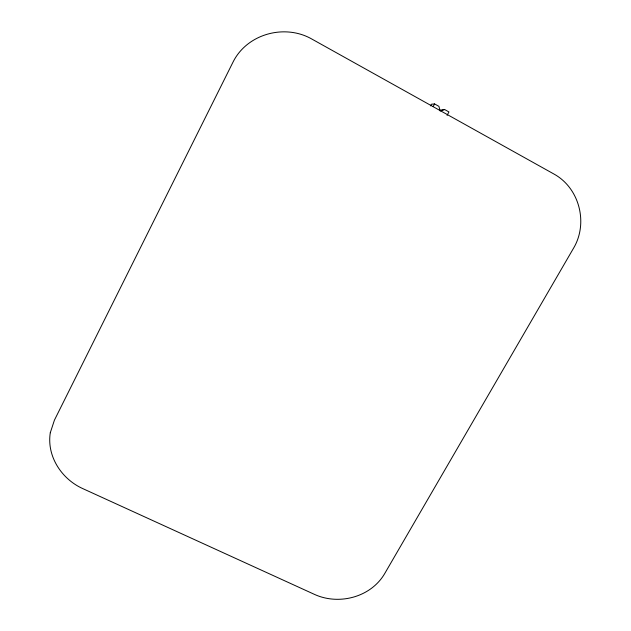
<?xml version="1.0" encoding="UTF-8"?>
<svg xmlns="http://www.w3.org/2000/svg" width="631" height="631" viewBox="0 0 631 631"><rect width="100%" height="100%" fill="white"/><g stroke="black" fill="none" stroke-linecap="round" stroke-linejoin="round"><path stroke-width="0.95" d="M430.539 105.905L431.454 104.202L434.578 103.926L438.9 106.339L440.138 110.953L444.642 109.542L448.941 111.947L447.071 115.394M433.174 106.529L434.578 103.926M439.578 110.275L444.642 109.542M50.291 432.74C46.576 456.103 61.467 478.85 82.416 488.441L314.719 594.505C338.981 605.476 370.555 597.273 384.445 574.021L573.555 248.18C588.431 223.193 579.566 188.07 553.868 173.99L312.014 39.146C284.833 23.481 246.816 33.829 232.886 62.366L54.424 420.151L50.291 432.74"/></g></svg>
